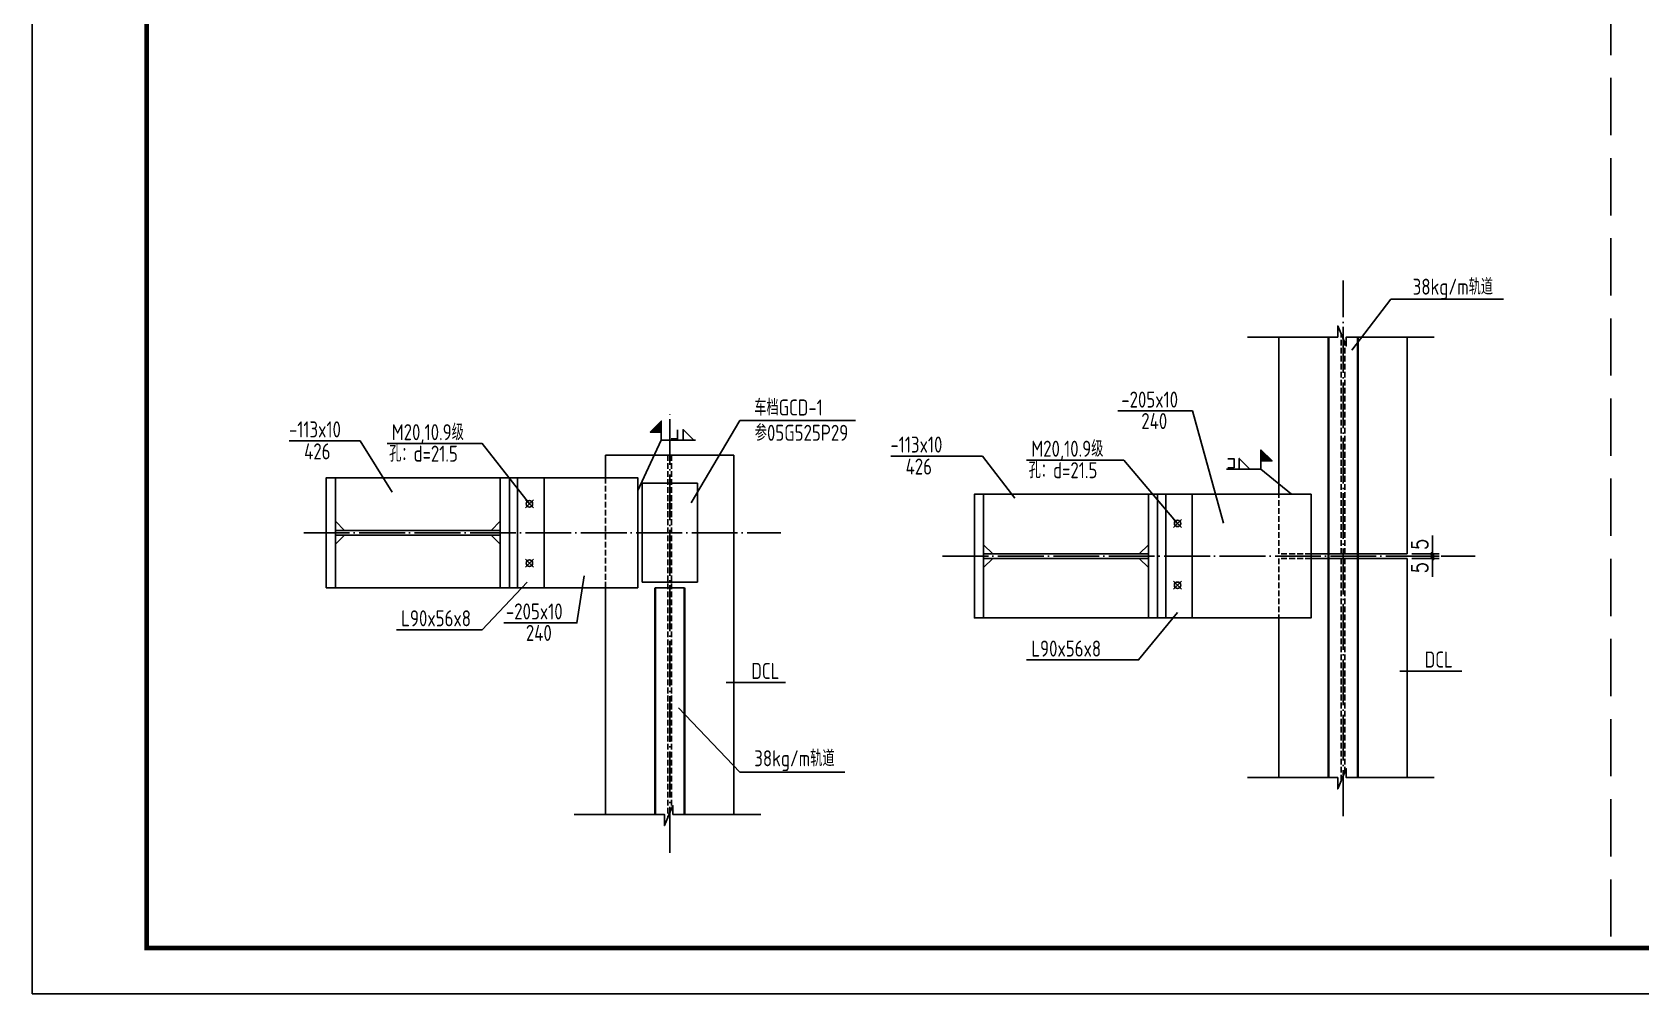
# Model space of a CAD drawing. Extents: x 69728788 to 150163257, y 20675998 to 43663798.
# Drawn here: x 75041786 to 75076908, y 20719368 to 20740368 of the extents above; entities that cross this region are included whole.
import ezdxf

# ---------------------------------------------------------------- set-up
doc = ezdxf.new("R2010")
doc.units = 0
doc.header["$LTSCALE"] = 1000
doc.header["$MEASUREMENT"] = 0
doc.linetypes.add('DASH', pattern=[0.35, 0.25, -0.1])
doc.linetypes.add('DOTE', pattern=[2.42, 2, -0.2, 0.02, -0.2])
doc.layers.get('0').update_dxf_attribs({"linetype": 'CONTINUOUS'})
doc.layers.get('DEFPOINTS').update_dxf_attribs({"linetype": 'CONTINUOUS'})
for name, color, linetype in [('3T_BAR', 7, 'CONTINUOUS'), ('AD', 3, 'CONTINUOUS'), ('AXIS', 3, 'CONTINUOUS'), ('DOTE', 251, 'DOTE'), ('PUB_TEXT', 7, 'CONTINUOUS'), ('PUB_TITLE', 4, 'CONTINUOUS')]:
    doc.layers.add(name, color=color, linetype=linetype)
doc.styles.add('DIM_FONT', font='SIMPLEX.shx', dxfattribs={"width": 0.8})
doc.styles.add('TSSD_Rein', font='atssdeng.shx', dxfattribs={"width": 0.7, "bigfont": 'atssdchn.shx'})
doc.dimstyles.new('AXIS-BZ-JD', dxfattribs={"dimtxt": 350, "dimasz": 0.5, "dimexe": 150, "dimexo": 100, "dimgap": 100, "dimtad": 1, "dimdec": 0, "dimlfac": 0.1, "dimzin": 0, "dimdsep": 46, "dimtxsty": 'DIM_FONT', "dimblk1": '_DIMX', "dimblk2": '_DIMX', "dimsah": 1, "dimcen": 0.09, "dimclrt": 3, "dimadec": 0, "dimazin": 0, "dimtfac": 1, "dimtdec": 0, "dimtix": 1, "dimtmove": 2, "dimatfit": 3, "dimldrblk": '_DIMX', "dimfxl": 1, "dimtolj": 1, "dimtzin": 0, "dimarcsym": 0})

# ---------------------------------------------------------------- blocks, each defined once
blk = doc.blocks.new('_DIMX')
blk.add_line((-150, 0), (150, 0))
at = {"const_width": 50}
blk.add_lwpolyline([(-70, -70), (70, 70)], dxfattribs=at)
blk = doc.blocks.new('*D7903')
at = {"layer": 'AXIS', "color": 0, "lineweight": -2}
for p, q in [((75071908, 20728927), (75072508, 20728927)), ((75071908, 20728877), (75072508, 20728877)), ((75072358, 20728927), (75072358, 20728928)), ((75072358, 20728927), (75072358, 20728877)), ((75072358, 20728876), (75072358, 20728478))]:
    blk.add_line(p, q, dxfattribs=at)
at = {"layer": 'DEFPOINTS', "color": 0}
for p in [(75071808, 20728927), (75071808, 20728877), (75072358, 20728927)]:
    blk.add_point(p, dxfattribs=at)
at = {"layer": 'AXIS', "color": 0, "lineweight": -2, "xscale": 0.5, "yscale": 0.5, "zscale": 0.5}
for p, rotation in [((75072358, 20728927), 270), ((75072358, 20728877), 90)]:
    blk.add_blockref('_DIMX', p, dxfattribs=dict(at, rotation=rotation))
at = {"layer": 'AXIS', "color": 3, "insert": (75072083, 20728672), "char_height": 350, "attachment_point": 5, "rotation": 90, "style": 'DIM_FONT'}
blk.add_mtext('\\A1;5', dxfattribs=at)
blk = doc.blocks.new('*D7904')
at = {"layer": 'AXIS', "color": 0, "lineweight": -2}
for p, q in [((75072358, 20728977), (75072358, 20729375)), ((75071908, 20728977), (75072508, 20728977)), ((75071908, 20728927), (75072508, 20728927)), ((75072358, 20728927), (75072358, 20728977)), ((75072358, 20728926), (75072358, 20728926))]:
    blk.add_line(p, q, dxfattribs=at)
at = {"layer": 'DEFPOINTS', "color": 0}
for p in [(75071808, 20728977), (75071808, 20728927), (75072358, 20728927)]:
    blk.add_point(p, dxfattribs=at)
at = {"layer": 'AXIS', "color": 0, "lineweight": -2, "xscale": 0.5, "yscale": 0.5, "zscale": 0.5}
for p, rotation in [((75072358, 20728977), 270), ((75072358, 20728927), 90)]:
    blk.add_blockref('_DIMX', p, dxfattribs=dict(at, rotation=rotation))
at = {"layer": 'AXIS', "color": 3, "insert": (75072083, 20729182), "char_height": 350, "attachment_point": 5, "rotation": 90, "style": 'DIM_FONT'}
blk.add_mtext('\\A1;5', dxfattribs=at)
blk = doc.blocks.new('*D7905')
at = {"layer": 'AXIS', "color": 0, "lineweight": -2}
for p, q in [((75072358, 20728977), (75072358, 20729375)), ((75071908, 20728977), (75072508, 20728977)), ((75071908, 20728927), (75072508, 20728927)), ((75072358, 20728927), (75072358, 20728977)), ((75072358, 20728926), (75072358, 20728926))]:
    blk.add_line(p, q, dxfattribs=at)
at = {"layer": 'DEFPOINTS', "color": 0}
for p in [(75071808, 20728977), (75071808, 20728927), (75072358, 20728927)]:
    blk.add_point(p, dxfattribs=at)
at = {"layer": 'AXIS', "color": 0, "lineweight": -2, "xscale": 0.5, "yscale": 0.5, "zscale": 0.5}
for p, rotation in [((75072358, 20728977), 270), ((75072358, 20728927), 90)]:
    blk.add_blockref('_DIMX', p, dxfattribs=dict(at, rotation=rotation))
at = {"layer": 'AXIS', "color": 3, "insert": (75072083, 20729182), "char_height": 350, "attachment_point": 5, "rotation": 90, "style": 'DIM_FONT'}
blk.add_mtext('\\A1;5', dxfattribs=at)
blk = doc.blocks.new('*D7906')
at = {"layer": 'AXIS', "color": 0, "lineweight": -2}
for p, q in [((75071908, 20728927), (75072508, 20728927)), ((75071908, 20728877), (75072508, 20728877)), ((75072358, 20728927), (75072358, 20728928)), ((75072358, 20728927), (75072358, 20728877)), ((75072358, 20728876), (75072358, 20728478))]:
    blk.add_line(p, q, dxfattribs=at)
at = {"layer": 'DEFPOINTS', "color": 0}
for p in [(75071808, 20728927), (75071808, 20728877), (75072358, 20728927)]:
    blk.add_point(p, dxfattribs=at)
at = {"layer": 'AXIS', "color": 0, "lineweight": -2, "xscale": 0.5, "yscale": 0.5, "zscale": 0.5}
for p, rotation in [((75072358, 20728927), 270), ((75072358, 20728877), 90)]:
    blk.add_blockref('_DIMX', p, dxfattribs=dict(at, rotation=rotation))
at = {"layer": 'AXIS', "color": 3, "insert": (75072083, 20728672), "char_height": 350, "attachment_point": 5, "rotation": 90, "style": 'DIM_FONT'}
blk.add_mtext('\\A1;5', dxfattribs=at)

msp = doc.modelspace()

# ---------------------------------------------------------------- hatches: boundary and pattern name
at = {"layer": 'PUB_TEXT'}
for points in [[(75055522.1, 20731633.6), (75055522.1, 20731876), (75055279.7, 20731633.6)], [(75055522.1, 20731633.6), (75055522.1, 20731876), (75055279.7, 20731633.6)], [(75068857.1, 20731004.8), (75068614.7, 20731247.2), (75068614.7, 20731004.8)], [(75068857.1, 20731004.8), (75068614.7, 20731247.2), (75068614.7, 20731004.8)]]:
    msp.add_hatch(color=256, dxfattribs=at).paths.add_polyline_path(points)

# ---------------------------------------------------------------- linework, layer by layer
at = {"color": 8, "linetype": 'DASH', "ltscale": 5}
msp.add_line((75076254.4, 20760368.4), (75076254.4, 20720368.4), dxfattribs=at)
at = {"layer": '3T_BAR'}
for p, q in [((75052206.1, 20730637.5), (75052206.1, 20728237.5)), ((75052384.3, 20730637.5), (75052384.3, 20728237.5)), ((75052961.9, 20730637.5), (75052961.9, 20728237.5)), ((75066358, 20730276.6), (75066358, 20727576.6)), ((75066536.2, 20730276.6), (75066536.2, 20727576.6)), ((75067113.8, 20730276.6), (75067113.8, 20727576.6))]:
    msp.add_line(p, q, dxfattribs=at)
at = {"layer": 'AD'}
for points in [[(75068323.2, 20733709.8), (75070292.8, 20733709.8), (75070292.8, 20733955), (75070478.1, 20733517.9), (75070478.1, 20733709.8), (75072395.2, 20733709.8)], [(75068323.2, 20733709.8), (75070292.8, 20733709.8), (75070292.8, 20733955), (75070478.1, 20733517.9), (75070478.1, 20733709.8), (75072395.2, 20733709.8)], [(75068323.2, 20724089.9), (75070292.8, 20724089.9), (75070292.8, 20723844.6), (75070478.1, 20724281.7), (75070478.1, 20724089.9), (75072395.2, 20724089.9)], [(75068323.2, 20724089.9), (75070292.8, 20724089.9), (75070292.8, 20723844.6), (75070478.1, 20724281.7), (75070478.1, 20724089.9), (75072395.2, 20724089.9)], [(75053621.3, 20723287.6), (75055590.9, 20723287.6), (75055590.9, 20723042.3), (75055776.2, 20723479.4), (75055776.2, 20723287.6), (75057693.3, 20723287.6)], [(75053621.3, 20723287.6), (75055590.9, 20723287.6), (75055590.9, 20723042.3), (75055776.2, 20723479.4), (75055776.2, 20723287.6), (75057693.3, 20723287.6)]]:
    msp.add_lwpolyline(points, dxfattribs=at)
at = {"layer": 'AXIS', "color": 1, "linetype": 'DASH', "ltscale": 0.5}
for p, q in [((75070368, 20728976.6), (75070368, 20733777.5)), ((75070448, 20728976.6), (75070448, 20733588.9)), ((75055666.1, 20731130.3), (75055666.1, 20723219.8)), ((75055746.1, 20731130.3), (75055746.1, 20723408.4)), ((75054306.1, 20728237.5), (75054306.1, 20730637.5)), ((75070368, 20728876.6), (75070368, 20724022.1)), ((75070448, 20728876.6), (75070448, 20724210.8))]:
    msp.add_line(p, q, dxfattribs=at)
at = {"layer": 'AXIS'}
for p, q in [((75069008, 20730276.6), (75069008, 20733709.8)), ((75071808, 20728976.6), (75071808, 20733709.8)), ((75054306.1, 20731130.3), (75057106.1, 20731130.3)), ((75054306.1, 20730637.5), (75054306.1, 20731130.3)), ((75057106.1, 20731130.3), (75057106.1, 20723287.6)), ((75066358, 20730276.6), (75069708, 20730276.6)), ((75066358, 20727576.6), (75066358, 20730276.6)), ((75069708, 20730276.6), (75069708, 20727576.6)), ((75052555.4, 20730154.5), (75052729, 20729980.9)), ((75052555.4, 20729980.9), (75052729, 20730154.5)), ((75066707.4, 20729728.3), (75066881, 20729554.7)), ((75066707.4, 20729554.7), (75066881, 20729728.3)), ((75052555.4, 20728858.9), (75052729, 20728685.3)), ((75052555.4, 20728685.3), (75052729, 20728858.9)), ((75069708, 20728976.6), (75071808, 20728976.6)), ((75069708, 20728876.6), (75071808, 20728876.6)), ((75071808, 20728876.6), (75071808, 20724089.9)), ((75054306.1, 20728237.5), (75054306.1, 20723287.6)), ((75055385.2, 20728237.5), (75056027, 20728237.5)), ((75066707.4, 20728377.9), (75066881, 20728204.3)), ((75066707.4, 20728204.3), (75066881, 20728377.9)), ((75069708, 20727576.6), (75066358, 20727576.6)), ((75069008, 20727576.6), (75069008, 20724089.9))]:
    msp.add_line(p, q, dxfattribs=at)
at = {"layer": 'AXIS', "const_width": 50}
for points in [[(75070087.1, 20724089.9), (75070087.1, 20733709.8)], [(75070087.1, 20724089.9), (75070087.1, 20733709.8)], [(75070729, 20724089.9), (75070729, 20733709.8)], [(75070729, 20724089.9), (75070729, 20733709.8)], [(75055385.2, 20723287.6), (75055385.2, 20728237.5)], [(75055385.2, 20723287.6), (75055385.2, 20728237.5)], [(75056027, 20723287.6), (75056027, 20728237.5)], [(75056027, 20723287.6), (75056027, 20728237.5)]]:
    msp.add_lwpolyline(points, dxfattribs=at)
at = {"layer": 'AXIS'}
for points in [[(75048406.1, 20730637.5), (75048206.1, 20730637.5), (75048206.1, 20728237.5), (75048406.1, 20728237.5)], [(75048406.1, 20730637.5), (75048206.1, 20730637.5), (75048206.1, 20728237.5), (75048406.1, 20728237.5)], [(75048406.1, 20730637.5), (75052006.1, 20730637.5), (75052006.1, 20729687.5), (75051806.1, 20729487.5), (75048606.1, 20729487.5), (75048406.1, 20729687.5)], [(75048406.1, 20730637.5), (75052006.1, 20730637.5), (75052006.1, 20729687.5), (75051806.1, 20729487.5), (75048606.1, 20729487.5), (75048406.1, 20729687.5)], [(75052206.1, 20730637.5), (75052006.1, 20730637.5), (75052006.1, 20728237.5), (75052206.1, 20728237.5)], [(75052206.1, 20730637.5), (75052006.1, 20730637.5), (75052006.1, 20728237.5), (75052206.1, 20728237.5)], [(75052206.1, 20730637.5), (75055006.1, 20730637.5), (75055006.1, 20728237.5), (75052206.1, 20728237.5)], [(75052206.1, 20730637.5), (75055006.1, 20730637.5), (75055006.1, 20728237.5), (75052206.1, 20728237.5)], [(75055101.8, 20728358), (75056310.4, 20728358), (75056310.4, 20730516.9), (75055101.8, 20730516.9)], [(75055101.8, 20728358), (75056310.4, 20728358), (75056310.4, 20730516.9), (75055101.8, 20730516.9)], [(75062558, 20730276.6), (75062358, 20730276.6), (75062358, 20727576.6), (75062558, 20727576.6)], [(75062558, 20730276.6), (75062358, 20730276.6), (75062358, 20727576.6), (75062558, 20727576.6)], [(75062558, 20730276.6), (75066158, 20730276.6), (75066158, 20729176.6), (75065958, 20728976.6), (75062758, 20728976.6), (75062558, 20729176.6)], [(75062558, 20730276.6), (75066158, 20730276.6), (75066158, 20729176.6), (75065958, 20728976.6), (75062758, 20728976.6), (75062558, 20729176.6)], [(75066358, 20730276.6), (75066158, 20730276.6), (75066158, 20727576.6), (75066358, 20727576.6)], [(75066358, 20730276.6), (75066158, 20730276.6), (75066158, 20727576.6), (75066358, 20727576.6)], [(75066358, 20730276.6), (75069708, 20730276.6), (75069708, 20727576.6), (75066358, 20727576.6)], [(75048406.1, 20729487.5), (75052006.1, 20729487.5), (75052006.1, 20729387.5), (75048406.1, 20729387.5)], [(75048406.1, 20729387.5), (75052006.1, 20729387.5), (75052006.1, 20729487.5), (75048406.1, 20729487.5)], [(75048406.1, 20729387.5), (75052006.1, 20729387.5), (75052006.1, 20729487.5), (75048406.1, 20729487.5)], [(75048406.1, 20729487.5), (75052006.1, 20729487.5), (75052006.1, 20729387.5), (75048406.1, 20729387.5)], [(75048406.1, 20728237.5), (75052006.1, 20728237.5), (75052006.1, 20729187.5), (75051806.1, 20729387.5), (75048606.1, 20729387.5), (75048406.1, 20729187.5)], [(75048406.1, 20728237.5), (75052006.1, 20728237.5), (75052006.1, 20729187.5), (75051806.1, 20729387.5), (75048606.1, 20729387.5), (75048406.1, 20729187.5)], [(75062558, 20728976.6), (75066158, 20728976.6), (75066158, 20728876.6), (75062558, 20728876.6)], [(75062558, 20728876.6), (75066158, 20728876.6), (75066158, 20728976.6), (75062558, 20728976.6)], [(75062558, 20728876.6), (75066158, 20728876.6), (75066158, 20728976.6), (75062558, 20728976.6)], [(75062558, 20728976.6), (75066158, 20728976.6), (75066158, 20728876.6), (75062558, 20728876.6)], [(75062558, 20727576.6), (75066158, 20727576.6), (75066158, 20728676.6), (75065958, 20728876.6), (75062758, 20728876.6), (75062558, 20728676.6)], [(75062558, 20727576.6), (75066158, 20727576.6), (75066158, 20728676.6), (75065958, 20728876.6), (75062758, 20728876.6), (75062558, 20728676.6)]]:
    msp.add_lwpolyline(points, close=True, dxfattribs=at)
at = {"layer": 'AXIS', "color": 1, "linetype": 'DASH', "ltscale": 0.5}
for points in [[(75069708, 20728976.6), (75069008, 20728976.6), (75069008, 20730276.6)], [(75069708, 20728976.6), (75069008, 20728976.6), (75069008, 20730276.6)], [(75069708, 20728876.6), (75069008, 20728876.6), (75069008, 20727576.6)], [(75069708, 20728876.6), (75069008, 20728876.6), (75069008, 20727576.6)]]:
    msp.add_lwpolyline(points, dxfattribs=at)
at = {"layer": 'AXIS'}
for centre in [(75052642.2, 20730067.7), (75066794.2, 20729641.5), (75052642.2, 20728772.1), (75066794.2, 20728291.1)]:
    msp.add_circle(centre, 70, dxfattribs=at)
at = {"layer": 'DOTE', "ltscale": 0.5}
for p, q in [((75070408, 20723251.2), (75070408, 20734948.6)), ((75055706.1, 20722448.9), (75055706.1, 20732051)), ((75047716.3, 20729437.5), (75058128.1, 20729437.5)), ((75061662.4, 20728926.6), (75073291.2, 20728926.6))]:
    msp.add_line(p, q, dxfattribs=at)
at = {"layer": 'PUB_TEXT'}
for p, q in [((75071449.1, 20734537.2), (75070599.2, 20733423)), ((75073909.8, 20734537.2), (75071449.1, 20734537.2)), ((75057235.8, 20731890.5), (75056176.5, 20730090.6)), ((75059764.4, 20731890.5), (75057235.8, 20731890.5)), ((75072997.1, 20726415.9), (75071643.5, 20726415.9)), ((75058230.3, 20726167.3), (75056941.6, 20726167.3)), ((75057235.8, 20724211.4), (75055897.3, 20725613.8)), ((75059529.8, 20724211.4), (75057235.8, 20724211.4))]:
    msp.add_line(p, q, dxfattribs=at)
for points in [[(75067799.3, 20729646.6), (75067116.3, 20732095.8), (75065492.8, 20732095.8)], [(75055522.1, 20731456), (75055522.1, 20731876), (75055279.7, 20731633.6), (75055522.1, 20731633.6)], [(75055522.1, 20731456), (75055522.1, 20731876), (75055279.7, 20731633.6), (75055522.1, 20731633.6)], [(75055877.6, 20731680.9), (75055877.6, 20731485.9), (75055736, 20731485.9)], [(75055877.6, 20731680.9), (75055877.6, 20731485.9), (75055736, 20731485.9)], [(75055999.3, 20731456), (75055999.3, 20731688.7), (75056232, 20731456)], [(75055999.3, 20731456), (75055999.3, 20731688.7), (75056232, 20731456)], [(75047398.5, 20731442.6), (75048943.8, 20731442.6), (75049649.2, 20730322.9)], [(75047398.5, 20731442.6), (75048943.8, 20731442.6), (75049649.2, 20730322.9)], [(75052642.2, 20730067.7), (75051611.1, 20731384.2), (75049533.9, 20731384.2)], [(75052642.2, 20730067.7), (75051611.1, 20731384.2), (75049533.9, 20731384.2)], [(75056272.1, 20731456), (75055522.1, 20731456), (75055006.1, 20730362.3)], [(75056272.1, 20731456), (75055522.1, 20731456), (75055006.1, 20730362.3)], [(75060530.4, 20731111), (75062532.5, 20731111), (75063237.9, 20730191.2)], [(75060530.4, 20731111), (75062532.5, 20731111), (75063237.9, 20730191.2)], [(75066794.2, 20729641.5), (75065617.1, 20731023.3), (75063497, 20731023.3)], [(75066794.2, 20729641.5), (75065617.1, 20731023.3), (75063497, 20731023.3)], [(75067887.6, 20731052.1), (75068029.2, 20731052.1), (75068029.2, 20730857), (75067887.6, 20730857)], [(75067887.6, 20731052.1), (75068029.2, 20731052.1), (75068029.2, 20730857), (75067887.6, 20730857)], [(75068138.7, 20730827.1), (75068138.7, 20731059.8), (75068371.3, 20730827.1)], [(75068138.7, 20730827.1), (75068138.7, 20731059.8), (75068371.3, 20730827.1)], [(75068614.7, 20730827.1), (75068614.7, 20731247.2), (75068857.1, 20731004.8), (75068614.7, 20731004.8)], [(75068614.7, 20730827.1), (75068614.7, 20731247.2), (75068857.1, 20731004.8), (75068614.7, 20731004.8)], [(75067864.6, 20730827.1), (75068614.7, 20730827.1), (75069281, 20730276.6)], [(75067864.6, 20730827.1), (75068614.7, 20730827.1), (75069281, 20730276.6)], [(75053837.4, 20728497.5), (75053679.8, 20727469.9), (75052087.4, 20727469.9)], [(75053837.4, 20728497.5), (75053679.8, 20727469.9), (75052087.4, 20727469.9)], [(75052593, 20728359.2), (75051611.1, 20727320), (75049739.6, 20727320)], [(75052593, 20728359.2), (75051611.1, 20727320), (75049739.6, 20727320)], [(75066794.2, 20727698.3), (75065941.2, 20726659.1), (75063497, 20726659.1)], [(75066794.2, 20727698.3), (75065941.2, 20726659.1), (75063497, 20726659.1)]]:
    msp.add_lwpolyline(points, dxfattribs=at)
at = {"layer": 'PUB_TITLE'}
msp.add_lwpolyline([(75041786, 20719368.4), (75130986, 20719368.4), (75130986, 20761368.4), (75041786, 20761368.4)], close=True, dxfattribs=at)
at = {"layer": 'PUB_TITLE', "const_width": 100}
msp.add_lwpolyline([(75044286, 20720368.4), (75129986, 20720368.4), (75129986, 20760368.4), (75044286, 20760368.4)], close=True, dxfattribs=at)

# ---------------------------------------------------------------- texts
at = {"layer": 'PUB_TEXT', "style": 'TSSD_Rein', "width": 0.8}
for s, p in [('38kg/m轨道', (75071927.4, 20734635)), ('车档GCD-1', (75057551.8, 20731997.3)), ('-205x10', (75065564.7, 20732169.9)), ('240', (75066001.6, 20731700.6)), ('-113x10', (75047391.6, 20731519.2)), ('M20,10.9级', (75049636.2, 20731458.3)), ('参05G525P29', (75057562.9, 20731444.4)), ('426', (75047724, 20731039.4)), ('孔：d=21.5', (75049580.5, 20730989)), ('-113x10', (75060523.5, 20731187.5)), ('M20,10.9级', (75063599.3, 20731097.4)), ('426', (75060855.9, 20730707.8)), ('孔：d=21.5', (75063543.5, 20730628.1)), ('-205x10', (75052128.2, 20727543.9)), ('L90x56x8', (75049841.9, 20727394)), ('240', (75052565.2, 20727074.6)), ('L90x56x8', (75063599.3, 20726733.1)), ('DCL', (75072188.7, 20726492.8)), ('DCL', (75072188.7, 20726492.8)), ('DCL', (75057486.7, 20726244.1)), ('38kg/m轨道', (75057551.8, 20724336.7))]:
    msp.add_text(s, height=350, dxfattribs=at).set_placement(p)

# ---------------------------------------------------------------- dimensions: what is measured, and where the dimension line sits
at = {"layer": 'AXIS'}
for p1, angle, picture, middle in [((75071808, 20728976.6), 270, '*D7904', (75072357.9, 20729181.5)), ((75071808, 20728976.6), 270, '*D7905', (75072357.9, 20729181.5)), ((75071808, 20728876.6), 90, '*D7903', (75072357.9, 20728671.6)), ((75071808, 20728876.6), 90, '*D7906', (75072357.9, 20728671.6))]:
    dim = msp.add_linear_dim(base=(75072357.9, 20728926.6), p1=p1, p2=(75071808, 20728926.6), angle=angle, dimstyle='AXIS-BZ-JD', override={"dimtmove": 0}, dxfattribs=at)
    dim.commit()
    dim.dimension.update_dxf_attribs({"geometry": picture, "text_midpoint": middle, "dimtype": 160})

doc.saveas('drawing.dxf')
